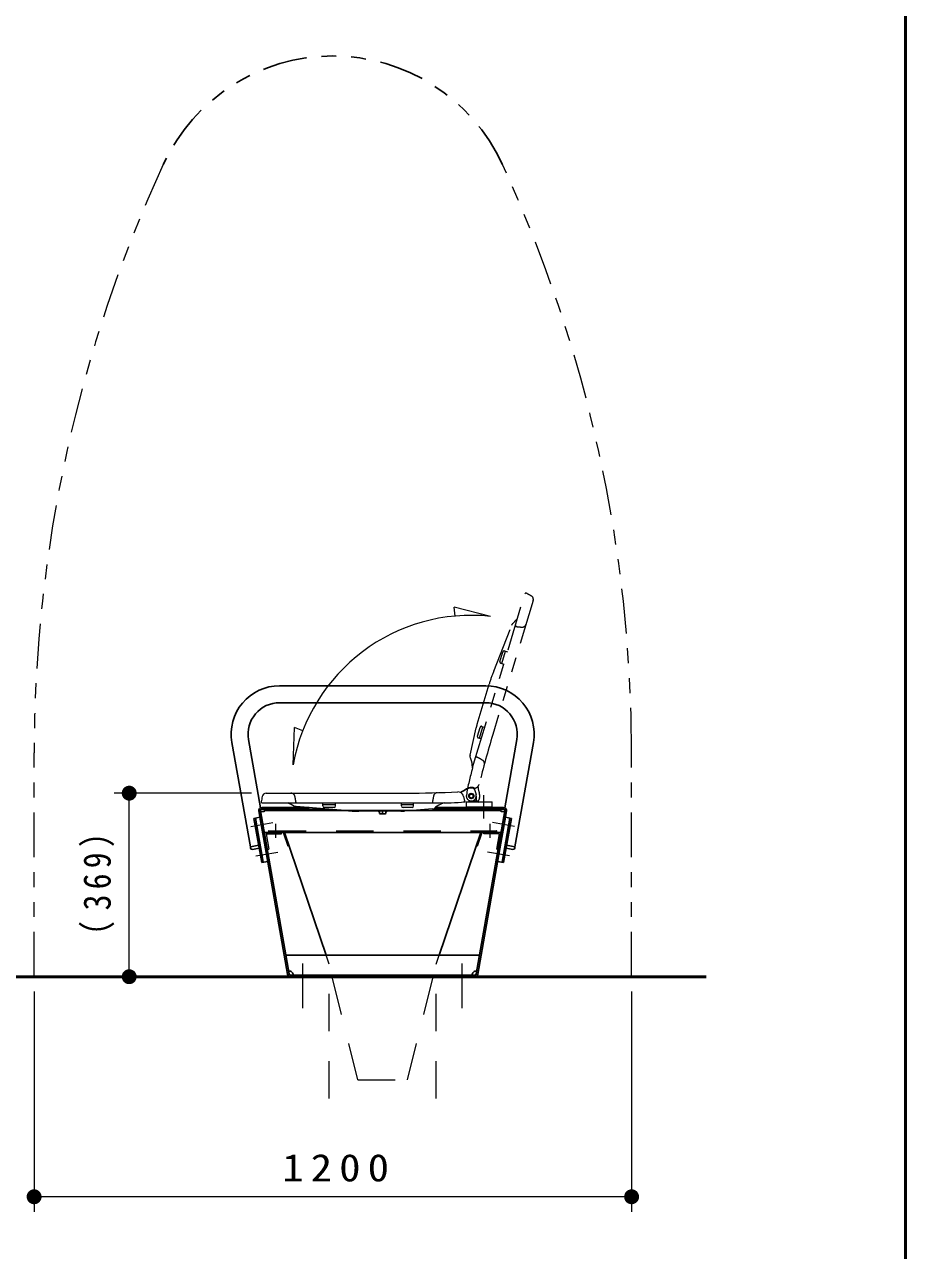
# Model space of a CAD drawing. Units: millimetres on the paper, with parts at other scales. Extents: x -385 to 0, y -5 to 267.
# Drawn here: x -59 to 0, y 106.7 to 188.8 of the extents above; entities that cross this region are included whole.
import ezdxf

# ---------------------------------------------------------------- set-up
doc = ezdxf.new("R2010")
doc.units = ezdxf.units.MM
for name, pattern in [('USER1', [4.5, 2.5, -2]), ('USER2', [6, 3, -1, 1, -1]), ('USER3', [8, 3, -1, 1, -1, 1, -1])]:
    doc.linetypes.add(name, pattern=pattern)
doc.layers.add('LY_1', color=7, linetype='Continuous', lineweight=13)
doc.styles.add('ＭＳ ゴシック', font='')
doc.styles.get('ＭＳ ゴシック').set_extended_font_data('MS Gothic')

# ---------------------------------------------------------------- blocks, each defined once
blk = doc.blocks.new('filled_dot')
at = {"color": 0, "linetype": 'Continuous', "lineweight": -2, "const_width": 1.25}
blk.add_lwpolyline([(-0.625, 0, 1), (0.625, 0, 1)], format="xyb", close=True, dxfattribs=at)

msp = doc.modelspace()

# ---------------------------------------------------------------- linework, layer by layer
at = {"layer": 'LY_1', "lineweight": 50}
for p, q in [((0, 0), (0, 267)), ((-63.334, 124.989), (-13.334, 124.989)), ((-41.667, 124.989), (-31.667, 124.989)), ((-41.168, 124.989), (-39.667, 124.989)), ((-28.833, 124.989), (-30.334, 124.989))]:
    msp.add_line(p, q, dxfattribs=at)
at = {"layer": 'LY_1', "linetype": 'USER3'}
for p, q in [((-28.914, 139.218), (-25.477, 150.629)), ((-24.928, 150.174), (-27.628, 141.206)), ((-27.566, 145.453), (-26.354, 148.526)), ((-26.354, 148.526), (-26.335, 148.59)), ((-27.151, 146.11), (-26.963, 146.735)), ((-27.021, 145.966), (-26.775, 146.782)), ((-26.839, 146.801), (-26.776, 146.783)), ((-26.776, 146.783), (-26.647, 146.744)), ((-27.085, 145.985), (-27.021, 145.966)), ((-27.021, 145.966), (-26.893, 145.927)), ((-28.679, 141.906), (-27.874, 144.58)), ((-29.147, 139.829), (-28.742, 141.665)), ((-28.658, 141.106), (-28.483, 141.686)), ((-28.528, 140.962), (-28.295, 141.734)), ((-28.359, 141.753), (-28.295, 141.734)), ((-28.295, 141.734), (-28.167, 141.696)), ((-28.591, 140.981), (-28.528, 140.962)), ((-28.528, 140.962), (-28.4, 140.924)), ((-58.334, 124.989), (-58.334, 139.989)), ((-29.147, 139.829), (-29.167, 139.765)), ((-18.334, 124.989), (-18.334, 139.989)), ((-28.987, 138.968), (-28.914, 139.218)), ((-28.949, 137.595), (-29.235, 137.624)), ((-28.65, 136.756), (-29.067, 136.756)), ((-28.525, 136.926), (-28.554, 136.827))]:
    msp.add_line(p, q, dxfattribs=at)
at = {"layer": 'LY_1'}
for p, q in [((-30.154, 149.141), (-30.208, 149.742)), ((-27.78, 149.122), (-30.208, 149.742)), ((-40.987, 139.175), (-40.913, 141.68)), ((-40.351, 141.462), (-40.913, 141.68)), ((-43.79, 137.28), (-52.968, 137.28)), ((-51.968, 124.989), (-51.968, 137.28)), ((-42.79, 137.28), (-33.424, 137.28)), ((-28.868, 137.584), (-28.748, 137.185)), ((-31.15, 136.622), (-43.067, 136.622)), ((-40.801, 136.389), (-40.867, 136.389)), ((-37.509, 136.115), (-40.801, 136.389)), ((-39.01, 136.487), (-39.01, 136.622)), ((-38.157, 136.489), (-39.01, 136.489)), ((-39.01, 136.422), (-39.01, 136.487)), ((-38.257, 136.322), (-38.91, 136.322)), ((-38.157, 136.489), (-38.157, 136.622)), ((-38.157, 136.422), (-38.157, 136.489)), ((-33.738, 136.489), (-33.738, 136.622)), ((-33.738, 136.422), (-33.738, 136.489)), ((-32.932, 136.489), (-33.738, 136.489)), ((-33.032, 136.322), (-33.638, 136.322)), ((-32.932, 136.489), (-32.932, 136.622)), ((-32.932, 136.422), (-32.932, 136.489)), ((-30.89, 136.624), (-31.15, 136.622)), ((-29.586, 137.057), (-29.531, 136.775)), ((-29.401, 136.714), (-29.401, 136.656)), ((-29.401, 136.656), (-29.401, 136.372)), ((-29.401, 136.372), (-27.667, 136.372)), ((-29.384, 136.372), (-29.384, 136.322)), ((-29.384, 136.322), (-27.684, 136.322)), ((-28.601, 136.689), (-29.367, 136.689)), ((-28.734, 137.089), (-28.734, 136.822)), ((-27.701, 136.689), (-28.601, 136.689)), ((-27.684, 136.322), (-27.684, 136.372)), ((-27.667, 136.372), (-27.667, 136.656)), ((-33.792, 136.072), (-36.585, 136.072)), ((-31.667, 136.222), (-33.543, 136.081)), ((-31.667, 136.222), (-31.601, 136.222)), ((-58.334, 123.989), (-58.334, 109.25)), ((-18.334, 123.989), (-18.334, 109.25)), ((-18.334, 110.25), (-58.334, 110.25))]:
    msp.add_line(p, q, dxfattribs=at)
at = {"layer": 'LY_1', "lineweight": 25}
for p, q in [((-28.095, 144.472), (-41.906, 144.472)), ((-28.095, 143.339), (-41.906, 143.339)), ((-45.09, 140.677), (-43.858, 133.691)), ((-43.974, 140.874), (-43.169, 136.308)), ((-26.027, 140.874), (-26.832, 136.308)), ((-24.911, 140.677), (-26.143, 133.691)), ((0, 141), (0, 81)), ((-29.067, 137.656), (-28.964, 137.656)), ((-43.618, 135.595), (-43.218, 135.666)), ((-43.098, 132.641), (-43.618, 135.595)), ((-42.992, 132.659), (-43.513, 135.614)), ((-42.697, 132.711), (-43.218, 135.666)), ((-35.217, 135.976), (-35.35, 136.109)), ((-35.217, 136.109), (-34.784, 136.109)), ((-35.217, 136.109), (-35.217, 135.916)), ((-35.109, 135.892), (-34.892, 135.892)), ((-35, 136.109), (-35, 135.916)), ((-34.784, 135.976), (-34.65, 136.109)), ((-34.784, 136.109), (-34.784, 135.916)), ((-27.304, 132.711), (-26.783, 135.666)), ((-27.008, 132.659), (-26.488, 135.614)), ((-26.903, 132.641), (-26.383, 135.595)), ((-26.383, 135.595), (-26.783, 135.666)), ((-43.3, 133.79), (-43.858, 133.691)), ((-43.841, 133.593), (-43.858, 133.691)), ((-43.265, 133.593), (-43.725, 133.512)), ((-26.736, 133.593), (-26.276, 133.512)), ((-26.701, 133.79), (-26.143, 133.691)), ((-26.16, 133.593), (-26.143, 133.691)), ((-43.098, 132.641), (-42.697, 132.711)), ((-26.903, 132.641), (-27.304, 132.711))]:
    msp.add_line(p, q, dxfattribs=at)
at = {"layer": 'LY_1', "linetype": 'USER2'}
for p, q in [((-28.234, 135.579), (-28.234, 137.141)), ((-43.828, 135.05), (-42.361, 135.309)), ((-42.182, 135.223), (-42.182, 134.282)), ((-27.819, 135.223), (-27.819, 134.282)), ((-26.173, 135.05), (-27.64, 135.309)), ((-43.481, 133.081), (-42.013, 133.34)), ((-26.52, 133.081), (-27.988, 133.34)), ((-40.334, 122.871), (-40.334, 126.099)), ((-29.667, 122.871), (-29.667, 126.099))]:
    msp.add_line(p, q, dxfattribs=at)
at = {"layer": 'LY_1', "color": 3, "lineweight": 25}
for p, q in [((-42.584, 136.322), (-43.095, 136.322)), ((-42.584, 136.216), (-42.584, 136.322)), ((-27.417, 136.216), (-27.417, 136.322)), ((-27.417, 136.322), (-26.906, 136.322)), ((-43.293, 136.089), (-41.365, 125.154)), ((-43.188, 136.108), (-41.259, 125.173)), ((-43.177, 136.049), (-42.967, 136.049)), ((-43.095, 136.216), (-42.5, 136.216)), ((-42.917, 136.099), (-42.917, 136.216)), ((-35.167, 136.109), (-42.917, 136.109)), ((-35, 136.109), (-27.084, 136.109)), ((-26.813, 136.108), (-28.741, 125.173)), ((-26.708, 136.089), (-28.636, 125.154)), ((-26.906, 136.216), (-27.501, 136.216)), ((-27.084, 136.099), (-27.084, 136.216)), ((-26.824, 136.049), (-27.034, 136.049)), ((-42.932, 134.656), (-27.069, 134.656)), ((-42.909, 134.53), (-42.729, 133.507)), ((-41.481, 126.429), (-35, 126.429)), ((-28.52, 126.429), (-35, 126.429)), ((-41.168, 125.096), (-35, 125.096)), ((-39.667, 124.989), (-39.667, 125.096)), ((-28.833, 125.096), (-35, 125.096)), ((-30.334, 124.989), (-30.334, 125.096))]:
    msp.add_line(p, q, dxfattribs=at)
at = {"layer": 'LY_1', "color": 4, "lineweight": 25}
for p, q in [((-42.55, 136.216), (-42.55, 136.322)), ((-39.917, 136.322), (-42.55, 136.322)), ((-41.3, 136.216), (-41.3, 136.322)), ((-31.466, 136.322), (-27.451, 136.322)), ((-31.167, 136.322), (-31.167, 136.216)), ((-27.451, 136.216), (-27.451, 136.322)), ((-38.637, 136.216), (-42.55, 136.216)), ((-31.579, 136.216), (-27.451, 136.216))]:
    msp.add_line(p, q, dxfattribs=at)
at = {"layer": 'LY_1', "linetype": 'USER1'}
for p, q in [((-28.967, 136.689), (-29.167, 136.689)), ((-43.3, 133.79), (-43.195, 133.808)), ((-26.701, 133.79), (-26.806, 133.808)), ((-38.584, 116.842), (-38.584, 124.989)), ((-31.417, 116.842), (-31.417, 124.989))]:
    msp.add_line(p, q, dxfattribs=at)
at = {"layer": 'LY_1', "color": 32, "linetype": 'USER1'}
for p, q in [((-42.613, 134.756), (-27.388, 134.756)), ((-42.613, 134.689), (-41.647, 134.689)), ((-27.388, 134.689), (-28.355, 134.689)), ((-38.584, 125.822), (-38.789, 126.429)), ((-36.667, 118.089), (-38.584, 125.822)), ((-33.334, 118.089), (-31.417, 125.822)), ((-31.417, 125.822), (-31.212, 126.429)), ((-36.667, 118.089), (-33.334, 118.089))]:
    msp.add_line(p, q, dxfattribs=at)
at = {"layer": 'LY_1', "color": 3, "linetype": 'USER1'}
for p, q in [((-41.765, 134.549), (-41.765, 134.656)), ((-28.236, 134.549), (-28.236, 134.656)), ((-42.804, 134.549), (-42.624, 133.525)), ((-42.804, 134.549), (-41.765, 134.549)), ((-27.197, 134.549), (-28.236, 134.549)), ((-27.197, 134.549), (-27.377, 133.525)), ((-27.091, 134.53), (-27.272, 133.507)), ((-42.729, 133.507), (-42.624, 133.525)), ((-27.272, 133.507), (-27.377, 133.525))]:
    msp.add_line(p, q, dxfattribs=at)
at = {"layer": 'LY_1', "color": 32, "lineweight": 25}
for p, q in [((-41.327, 133.742), (-41.636, 134.656)), ((-38.789, 126.429), (-41.566, 134.656)), ((-31.212, 126.429), (-28.435, 134.656)), ((-28.674, 133.742), (-28.365, 134.656))]:
    msp.add_line(p, q, dxfattribs=at)
at = {"layer": 'LY_1', "linetype": 'USER3'}
for radius in [0.167, 0.133]:
    msp.add_circle((-29.067, 137.089), radius, dxfattribs=at)
at = {"layer": 'LY_1', "lineweight": 25}
for radius in [0.167, 0.133]:
    msp.add_circle((-29.067, 137.089), radius, dxfattribs=at)
at = {"layer": 'LY_1'}
msp.add_circle((-28.234, 136.322), 0.0667, dxfattribs=at)
at = {"layer": 'LY_1', "linetype": 'USER3', "lineweight": 25}
msp.add_arc((-38.334, 174.156), 12.5, 24.76151, 155.23849, dxfattribs=at)
at = {"layer": 'LY_1', "linetype": 'USER3'}
for centre, radius, start, end in [((35.74, 139.989), 94.074, 155.23849, 180), ((-112.408, 139.989), 94.074, 0, 24.76151), ((-25.413, 150.61), 0.0667, 53.25523, 163.24045), ((-32.886, 135.786), 16.666, 61.97063, 63.20807), ((-25.179, 150.262), 0.267, 340.7196, 61.97063), ((-26.271, 148.57), 0.0667, 132.56468, 163.24045), ((-29.022, 151.565), 4, 312.56468, 319.59848), ((-26.048, 148.503), 0.0667, 163.24045, 273.22567), ((-24.092, 164.988), 16.666, 263.27283, 264.51027), ((-25.661, 148.664), 0.267, 264.51027, 345.7613), ((-26.868, 146.706), 0.1, 73.24045, 163.24045), ((-18.298, 141.697), 10, 157.93656, 163.24045), ((-27.056, 146.081), 0.1, 163.24045, 253.24045), ((-25.487, 140.945), 3.333, 163.24045, 167.5296), ((-28.388, 141.658), 0.1, 73.24045, 163.24045), ((-28.563, 141.077), 0.1, 163.24045, 253.24045), ((36.206, 121.982), 66.666, 163.24045, 166.22085), ((-29.103, 139.745), 0.0667, 163.24045, 208.4873), ((-30.333, 139.078), 1.333, 5.37677, 28.4873), ((-28.72, 139.63), 0.0667, 53.25523, 163.24045), ((-36.192, 124.806), 16.666, 61.85467, 63.20807), ((-12.955, 134.412), 16.666, 164.13475, 170.56643), ((-38.663, 138.294), 9.7, 3.98734, 5.37677), ((-28.456, 139.267), 0.267, 345.0343, 61.85467), ((-29.067, 137.089), 0.333, 170.58247, 270), ((-29.228, 137.69), 0.0667, 168.60943, 264.26779), ((-28.919, 137.994), 0.4, 265.67358, 316.76803), ((-28.92, 137.995), 0.402, 316.82699, 340.42271), ((-25.33, 138.204), 3.333, 188.44163, 196.6148), ((-29.067, 137.089), 0.567, 343.24045, 16.6148), ((-28.65, 136.856), 0.1, 270, 343.24045)]:
    msp.add_arc(centre, radius, start, end, dxfattribs=at)
at = {"layer": 'LY_1'}
for centre, radius, start, end in [((-29.067, 137.089), 12.101, 83.89271, 170.07263), ((-42.802, 137.013), 0.267, 87.47915, 168.73018), ((-33.424, 203.946), 66.666, 270, 272.9804), ((-29.977, 136.968), 0.402, 63.58654, 87.18226), ((-29.977, 136.97), 0.4, 12.43313, 63.52758), ((-29.067, 137.089), 0.333, 277.34202, 16.75955), ((-43.067, 136.689), 0.0667, 160.01478, 270), ((-26.718, 133.808), 16.666, 168.73018, 169.96762), ((-42.942, 132.958), 4, 59.32423, 66.35803), ((-40.867, 136.456), 0.0667, 239.32423, 270), ((-38.91, 136.422), 0.1, 180, 270), ((-38.257, 136.422), 0.1, 270, 0), ((-33.638, 136.422), 0.1, 180, 270), ((-33.032, 136.422), 0.1, 270, 0), ((-30.606, 135.303), 1.333, 112.13632, 135.24685), ((-27.454, 127.553), 9.7, 110.74689, 112.13632), ((-31.15, 153.289), 16.666, 270.8943, 277.32598), ((-29.597, 136.762), 0.0667, 275.36898, 11.02734), ((-29.367, 136.656), 0.0333, 90, 180), ((-28.601, 136.822), 0.133, 180, 270), ((-27.701, 136.656), 0.0333, 0, 90), ((-36.585, 146.072), 10, 264.69611, 270), ((-33.792, 139.405), 3.333, 270, 274.28915), ((-31.601, 136.289), 0.0667, 270, 315.24685)]:
    msp.add_arc(centre, radius, start, end, dxfattribs=at)
at = {"layer": 'LY_1', "lineweight": 25}
for centre, radius, start, end in [((-41.906, 141.239), 3.233, 90, 190), ((-28.095, 141.239), 3.233, 350, 90), ((-41.906, 141.239), 2.1, 90, 190), ((-28.095, 141.239), 2.1, 350, 90), ((-31.213, 140.346), 3.333, 295.20118, 303.37435), ((-29.067, 137.089), 0.567, 90, 123.37435), ((-28.964, 137.556), 0.1, 16.75955, 90), ((-35.109, 136.147), 0.255, 244.8527, 295.1473), ((-34.892, 136.147), 0.255, 244.8527, 295.1473), ((-43.742, 133.61), 0.1, 190, 280), ((-26.259, 133.61), 0.1, 260, 350)]:
    msp.add_arc(centre, radius, start, end, dxfattribs=at)
at = {"layer": 'LY_1', "linetype": 'USER1'}
for centre, radius, start, end in [((-41.133, 137.013), 0.267, 11.26982, 92.52085), ((-31.329, 137.046), 0.267, 91.79385, 168.61422), ((-57.216, 133.808), 16.666, 10.03238, 11.26982), ((-40.867, 136.689), 0.0667, 270, 19.98522), ((-31.601, 136.689), 0.0667, 160.01478, 270), ((-15.252, 133.808), 16.666, 168.61422, 169.96762)]:
    msp.add_arc(centre, radius, start, end, dxfattribs=at)
at = {"layer": 'LY_1', "color": 3, "lineweight": 25}
for centre, radius, start, end in [((-43.095, 136.122), 0.2, 90, 190), ((-26.906, 136.122), 0.2, 350, 90), ((-43.095, 136.122), 0.0933, 90, 190), ((-42.967, 136.099), 0.05, 270, 0), ((-27.034, 136.099), 0.05, 180, 270), ((-26.906, 136.122), 0.0933, 350, 90), ((-41.168, 125.189), 0.2, 190, 270), ((-41.246, 125.096), 0.267, 0, 100), ((-41.168, 125.189), 0.0933, 190, 270), ((-28.755, 125.096), 0.267, 80, 180), ((-28.833, 125.189), 0.0933, 270, 350), ((-28.833, 125.189), 0.2, 270, 350)]:
    msp.add_arc(centre, radius, start, end, dxfattribs=at)
at = {"layer": 'LY_1', "color": 3, "linetype": 'USER1'}
for centre, start, end in [((-42.804, 134.549), 90, 190), ((-27.197, 134.549), 350, 90)]:
    msp.add_arc(centre, 0.107, start, end, dxfattribs=at)
at = {"layer": 'LY_1', "color": 32, "linetype": 'USER1'}
for centre, start, end in [((-42.613, 134.722), 90, 270), ((-27.388, 134.722), 270, 90)]:
    msp.add_arc(centre, 0.0333, start, end, dxfattribs=at)

# ---------------------------------------------------------------- block references
at = {"layer": 'LY_1', "xscale": 0.4, "yscale": 0.4}
for p, rotation in [((-51.968, 137.28), 270), ((-51.968, 124.989), 90), ((-18.334, 110.25), 180)]:
    msp.add_blockref('filled_dot', p, dxfattribs=dict(at, rotation=rotation))
msp.add_blockref('filled_dot', (-58.334, 110.25), dxfattribs=at)

# ---------------------------------------------------------------- texts
at = {"layer": 'LY_1', "insert": (-52.968, 131.546), "char_height": 1.833, "attachment_point": 8, "rotation": 90, "style": 'ＭＳ ゴシック'}
msp.add_mtext('\\T1.33;\\W0.85;（369）', dxfattribs=at)
at = {"layer": 'LY_1', "insert": (-37.913, 111.25), "char_height": 1.833, "attachment_point": 8, "style": 'ＭＳ ゴシック'}
msp.add_mtext('\\T1.33;\\W1.15;1200', dxfattribs=at)

doc.saveas('drawing.dxf')
